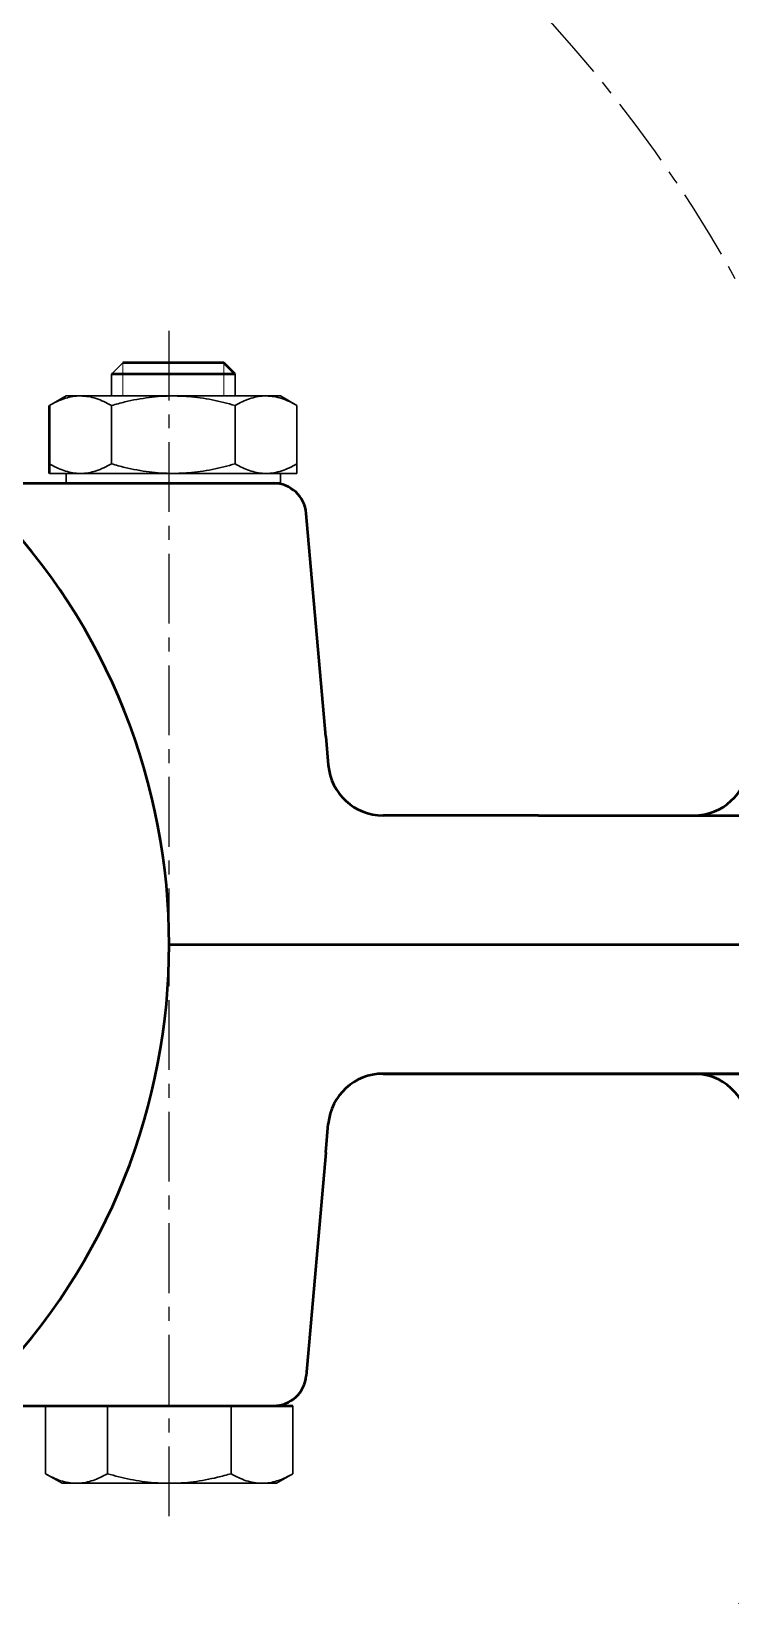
# Model space of a CAD drawing. Header units: millimetres. Extents: x -38 to 949, y -198 to 524.
# Drawn here: x 749.4 to 813.1, y 108.2 to 250.6 of the extents above; entities that cross this region are included whole.
import ezdxf

# ---------------------------------------------------------------- set-up
doc = ezdxf.new("R2010")
doc.units = ezdxf.units.MM
doc.header["$LTSCALE"] = 0.2
doc.linetypes.add('CENTER', pattern=[50.800000000000004, 31.75, -6.35, 6.35, -6.35])
for name, color, linetype, lineweight in [('_Linie cienkie', 5, 'Continuous', 25), ('_Linie grube', 7, 'Continuous', 50), ('_Osie symetrii', 4, 'CENTER', 25)]:
    doc.layers.add(name, color=color, linetype=linetype, lineweight=lineweight)

msp = doc.modelspace()

# ---------------------------------------------------------------- linework, layer by layer
at = {"color": 7, "linetype": 'Continuous', "lineweight": 30}
for p, q in [((756.693820882956, 217.440431904685), (756.6938208829557, 219.4099747534373)), ((767.9633000973143, 217.440431904685), (767.9633000973141, 219.4099747534372))]:
    msp.add_line(p, q, dxfattribs=at)
at = {"layer": '_Linie cienkie', "linetype": 'Continuous', "lineweight": 0}
for p, q in [((757.7305965620584, 220.4467504429653), (757.7305965620586, 217.440431904685)), ((766.9265244077861, 220.4467504429653), (766.9265244077859, 217.440431904685))]:
    msp.add_line(p, q, dxfattribs=at)
at = {"layer": '_Linie grube', "lineweight": 30}
msp.add_line((757.7306208829556, 220.4467747534372), (756.6938208829557, 219.4099747534373), dxfattribs=at)
at = {"layer": '_Linie grube'}
for p, q in [((767.9633000973141, 219.4099747534372), (756.6938208829557, 219.4099747534372)), ((766.9265000973143, 220.4467747534372), (757.7306208829556, 220.4467747534372)), ((767.9633000973141, 219.4099747534372), (766.9265000973143, 220.4467747534372)), ((751.059081260165, 210.3834503829124), (751.0590812601689, 216.5687346530246)), ((745.6450028212682, 209.482559124814), (772.0882157809993, 209.482559124814)), ((776.2242447235683, 186.4207551911563), (774.4461888911379, 206.7440263530571)), ((776.2242447235683, 186.4207551911563), (776.4529378835681, 183.8067804110756)), ((795.5934957199463, 179.2425591248139), (781.4339113740267, 179.2425591248139)), ((795.5934957199463, 179.2425591248139), (914.9656669722681, 179.242559124814)), ((761.9559957199464, 167.482559124814), (819.5547080041379, 167.482559124814)), ((935.7156669722682, 155.722559124814), (781.4339113740267, 155.722559124814)), ((781.4339113740267, 155.722559124814), (935.7156669722681, 155.722559124814)), ((776.2242447235683, 148.5443630584717), (776.4529378835681, 151.1583378385523)), ((776.2242447235683, 148.5443630584717), (774.4461888911379, 128.2210918965709)), ((745.6450028212682, 125.482559124814), (772.0882157809993, 125.482559124814)), ((772.0882157809993, 125.482559124814), (773.2311717184305, 125.482559124814))]:
    msp.add_line(p, q, dxfattribs=at)
at = {"layer": '_Linie grube', "color": 7, "linetype": 'Continuous', "lineweight": 30}
for p, q in [((751.059081260165, 216.5687346530224), (752.5689051888627, 217.440431904685)), ((752.5689051888627, 217.440431904685), (753.8764510663567, 217.440431904685)), ((753.8764510663567, 217.440431904685), (762.328560484931, 217.440431904685)), ((756.6938208725481, 211.2551476345745), (756.6938208725481, 216.5687346530225)), ((762.328560484931, 217.440431904685), (770.7806699035058, 217.440431904685)), ((767.9633000973143, 211.2551476345745), (767.9633000973143, 216.5687346530225)), ((770.7806699035058, 217.440431904685), (772.0882157809993, 217.440431904685)), ((772.0882157809993, 217.440431904685), (773.5980397096972, 216.5687346530225)), ((773.5980397096972, 210.3834503829124), (773.5980397096972, 216.5687346530225)), ((751.059081260165, 210.3834503829124), (753.8764510663567, 210.3834503829124)), ((752.5689051888627, 209.482559124814), (752.5689051888627, 210.3834503829124)), ((753.8764510663567, 210.3834503829124), (756.6938208725481, 210.3834503829124)), ((756.6938208725481, 210.3834503829124), (762.328560484931, 210.3834503829124)), ((762.328560484931, 210.3834503829124), (767.9633000973143, 210.3834503829124)), ((767.9633000973143, 210.3834503829124), (770.7806699035058, 210.3834503829124)), ((770.7806699035058, 210.3834503829124), (773.5980397096972, 210.3834503829124)), ((772.0882157809993, 210.3834503829124), (772.0882157809993, 209.482559124814)), ((750.6922132688983, 125.482559124814), (750.6922132688983, 119.2972748547038)), ((756.3269528812812, 125.482559124814), (756.3269528812812, 119.2972748547038)), ((767.5964321060474, 125.482559124814), (767.5964321060474, 119.2972748547038)), ((773.2311717184305, 125.482559124814), (773.2311717184305, 119.297274854704)), ((752.2020371975962, 118.4255776030413), (750.6922132688983, 119.2972748547038)), ((753.5095830750897, 118.4255776030413), (752.2020371975962, 118.4255776030413)), ((761.9616924936645, 118.4255776030413), (753.5095830750897, 118.4255776030413)), ((770.4138019122388, 118.4255776030413), (761.9616924936645, 118.4255776030413)), ((771.7213477897328, 118.4255776030413), (770.4138019122388, 118.4255776030413)), ((773.2311717184305, 119.297274854704), (771.7213477897328, 118.4255776030413))]:
    msp.add_line(p, q, dxfattribs=at)
at = {"layer": '_Linie grube'}
for centre, radius, start, end in [((704.5559957199464, 167.482559124814), 57.4, 227.0297160682568, 132.9702839317432), ((771.4576047968627, 206.482559124814), 3, 5.000000000002029, 90), ((781.4339113740267, 184.2425591248139), 5, 184.9999999999995, 270), ((809.7530800658661, 184.2425591248139), 5, 270, 355.0000000000008), ((781.4339113740267, 150.722559124814), 5, 90.00000000000001, 175.0000000000002), ((809.7530800658661, 150.722559124814), 5, 4.99999999999979, 90.00000000000001), ((771.4576047968627, 128.482559124814), 3, 270, 354.9999999999969)]:
    msp.add_arc(centre, radius, start, end, dxfattribs=at)
at = {"layer": '_Linie grube', "color": 7, "linetype": 'Continuous', "lineweight": 30}
for points, knots in [([(753.8764510663563, 217.4404319046852), (753.8096764000933, 217.4394450534728), (753.5238610553155, 217.4352210380593), (753.0182073937088, 217.3698472086424), (752.3614145179966, 217.1893670852943), (751.7065922797382, 216.9240991589914), (751.2751574049129, 216.6873207312649), (751.059081260165, 216.5687346530225)], [0, 0, 0, 0, 0.07004250634341509, 0.2998026679871686, 0.5308245239749462, 0.765022176032864, 1, 1, 1, 1]), ([(756.6938208725477, 216.5687346530227), (756.4664034512078, 216.6933382575169), (756.0108095303341, 216.9429613707869), (755.3115921419907, 217.2168903480186), (754.5990717694348, 217.4046169180512), (754.1178378597377, 217.4284681389893), (753.8764510663563, 217.4404319046852)], [0, 0, 0, 0, 0.2472686137512654, 0.4953625653849105, 0.7468740051198239, 0.9999999999999999, 0.9999999999999999, 0.9999999999999999, 0.9999999999999999]), ([(762.3285604849306, 217.4404319046852), (761.9616924936723, 217.4334907023029), (761.2264604904141, 217.4195799925814), (760.1234029667022, 217.3088107333951), (759.0224707971933, 217.1357548383932), (757.8752932131073, 216.8938772747836), (757.1044880392873, 216.681750755627), (756.6938208725477, 216.5687346530227)], [0, 0, 0, 0, 0.192371807422933, 0.3855280719822984, 0.5808042454335385, 0.7766621985891543, 1, 1, 1, 1]), ([(767.9633000973143, 216.5687346530227), (767.6168012791296, 216.6647734457879), (766.923185001188, 216.8570224996952), (765.8657741385981, 217.0908122333038), (764.7942683488135, 217.2730580106363), (763.6139076649919, 217.4103256538602), (762.7892831517887, 217.4296405540023), (762.3285604849306, 217.4404319046852)], [0, 0, 0, 0, 0.1885515098925545, 0.3774396610564134, 0.5676415462096916, 0.758438735837447, 1, 1, 1, 1]), ([(770.7806699035058, 217.4404319046852), (770.7138952372424, 217.4394450534728), (770.428079892465, 217.4352210380593), (769.9224262308584, 217.3698472086424), (769.265633355146, 217.1893670852943), (768.6108111168872, 216.9240991589914), (768.1793762420624, 216.6873207312651), (767.9633000973143, 216.5687346530227)], [0, 0, 0, 0, 0.07004250634340858, 0.2998026679871639, 0.5308245239749432, 0.7650221760328626, 1, 1, 1, 1]), ([(773.598039709697, 216.5687346530227), (773.3706222883574, 216.6933382575169), (772.9150283674829, 216.9429613707869), (772.21581097914, 217.2168903480186), (771.5032906065838, 217.4046169180512), (771.0220566968873, 217.4284681389893), (770.7806699035058, 217.4404319046852)], [0, 0, 0, 0, 0.2472686137512648, 0.4953625653849101, 0.7468740051198234, 1, 1, 1, 1]), ([(753.8764510663563, 210.3834503829121), (753.8096764000933, 210.3844372341245), (753.5238610553155, 210.388661249538), (753.0182073937088, 210.4540350789549), (752.3614145179966, 210.634515202303), (751.7065922797382, 210.8997831286059), (751.2751574049129, 211.1365615563323), (751.059081260165, 211.2551476345747)], [0, 0, 0, 0, 0.07004250634341509, 0.2998026679871686, 0.5308245239749462, 0.765022176032864, 1, 1, 1, 1]), ([(756.6938208725477, 211.2551476345746), (756.4664034512078, 211.1305440300804), (756.0108095303341, 210.8809209168105), (755.3115921419907, 210.6069919395787), (754.5990717694348, 210.4192653695461), (754.1178378597377, 210.3954141486079), (753.8764510663563, 210.3834503829121)], [0, 0, 0, 0, 0.2472686137512654, 0.4953625653849105, 0.7468740051198239, 0.9999999999999999, 0.9999999999999999, 0.9999999999999999, 0.9999999999999999]), ([(762.3285604849306, 210.3834503829121), (761.9616924936723, 210.3903915852944), (761.2264604904141, 210.404302295016), (760.1234029667022, 210.5150715542022), (759.0224707971933, 210.688127449204), (757.8752932131073, 210.9300050128138), (757.1044880392873, 211.1421315319703), (756.6938208725477, 211.2551476345746)], [0, 0, 0, 0, 0.192371807422933, 0.3855280719822984, 0.5808042454335385, 0.7766621985891543, 1, 1, 1, 1]), ([(767.9633000973143, 211.2551476345746), (767.6168012791296, 211.1591088418094), (766.923185001188, 210.9668597879021), (765.8657741385981, 210.7330700542935), (764.7942683488135, 210.550824276961), (763.6139076649919, 210.4135566337371), (762.7892831517887, 210.394241733595), (762.3285604849306, 210.3834503829121)], [0, 0, 0, 0, 0.1885515098925545, 0.3774396610564134, 0.5676415462096916, 0.758438735837447, 1, 1, 1, 1]), ([(770.7806699035058, 210.3834503829121), (770.7138952372424, 210.3844372341245), (770.428079892465, 210.388661249538), (769.9224262308584, 210.4540350789549), (769.265633355146, 210.634515202303), (768.6108111168872, 210.8997831286059), (768.1793762420624, 211.1365615563322), (767.9633000973143, 211.2551476345746)], [0, 0, 0, 0, 0.07004250634340858, 0.2998026679871639, 0.5308245239749432, 0.7650221760328626, 1, 1, 1, 1]), ([(773.598039709697, 211.2551476345746), (773.3706222883574, 211.1305440300804), (772.9150283674829, 210.8809209168105), (772.21581097914, 210.6069919395787), (771.5032906065838, 210.4192653695461), (771.0220566968873, 210.3954141486079), (770.7806699035058, 210.3834503829121)], [0, 0, 0, 0, 0.2472686137512648, 0.4953625653849101, 0.7468740051198234, 1, 1, 1, 1]), ([(750.6922132688985, 119.2972748547036), (750.9196306902381, 119.1726712502095), (751.3752246111126, 118.9230481369395), (752.0744419994555, 118.6491191597078), (752.7869623720117, 118.4613925896751), (753.2681962817082, 118.437541368737), (753.5095830750897, 118.4255776030412)], [0, 0, 0, 0, 0.2472686137512648, 0.4953625653849101, 0.7468740051198234, 1, 1, 1, 1]), ([(753.5095830750897, 118.4255776030412), (753.5763577413531, 118.4265644542536), (753.8621730861305, 118.430788469667), (754.3678267477371, 118.4961622990839), (755.0246196234496, 118.6766424224321), (755.6794418617083, 118.941910348735), (756.1108767365331, 119.1786887764612), (756.3269528812812, 119.2972748547036)], [0, 0, 0, 0, 0.07004250634340858, 0.2998026679871639, 0.5308245239749432, 0.7650221760328626, 1, 1, 1, 1]), ([(756.3269528812812, 119.2972748547036), (756.6734516994659, 119.2012360619385), (757.3670679774075, 119.0089870080312), (758.4244788399974, 118.7751972744225), (759.495984629782, 118.59295149709), (760.6763453136036, 118.4556838538662), (761.5009698268068, 118.4363689537241), (761.9616924936649, 118.4255776030412)], [0, 0, 0, 0, 0.1885515098925545, 0.3774396610564134, 0.5676415462096916, 0.758438735837447, 1, 1, 1, 1]), ([(761.9616924936649, 118.4255776030412), (762.3285604849232, 118.4325188054235), (763.0637924881814, 118.446429515145), (764.1668500118933, 118.5571987743312), (765.2677821814023, 118.7302546693331), (766.4149597654882, 118.9721322329428), (767.1857649393082, 119.1842587520994), (767.5964321060478, 119.2972748547036)], [0, 0, 0, 0, 0.192371807422933, 0.3855280719822984, 0.5808042454335385, 0.7766621985891543, 1, 1, 1, 1]), ([(767.5964321060478, 119.2972748547036), (767.8238495273877, 119.1726712502095), (768.2794434482614, 118.9230481369395), (768.9786608366048, 118.6491191597078), (769.6911812091607, 118.4613925896751), (770.1724151188578, 118.437541368737), (770.4138019122393, 118.4255776030412)], [0, 0, 0, 0, 0.2472686137512654, 0.4953625653849105, 0.7468740051198239, 0.9999999999999999, 0.9999999999999999, 0.9999999999999999, 0.9999999999999999]), ([(770.4138019122393, 118.4255776030412), (770.4805765785022, 118.4265644542536), (770.76639192328, 118.430788469667), (771.2720455848867, 118.4961622990839), (771.9288384605989, 118.6766424224321), (772.5836606988573, 118.941910348735), (773.0150955736826, 119.1786887764614), (773.2311717184305, 119.2972748547038)], [0, 0, 0, 0, 0.07004250634341509, 0.2998026679871686, 0.5308245239749462, 0.765022176032864, 1, 1, 1, 1])]:
    msp.add_open_spline(points, degree=3, knots=knots, dxfattribs=at)
at = {"layer": '_Osie symetrii'}
msp.add_line((761.9616924936729, 115.4325188054235), (761.9616924936729, 223.4467747534372), dxfattribs=at)
msp.add_circle((704.5559957199464, 167.482559124814), 124.675, dxfattribs=at)

doc.saveas('drawing.dxf')
